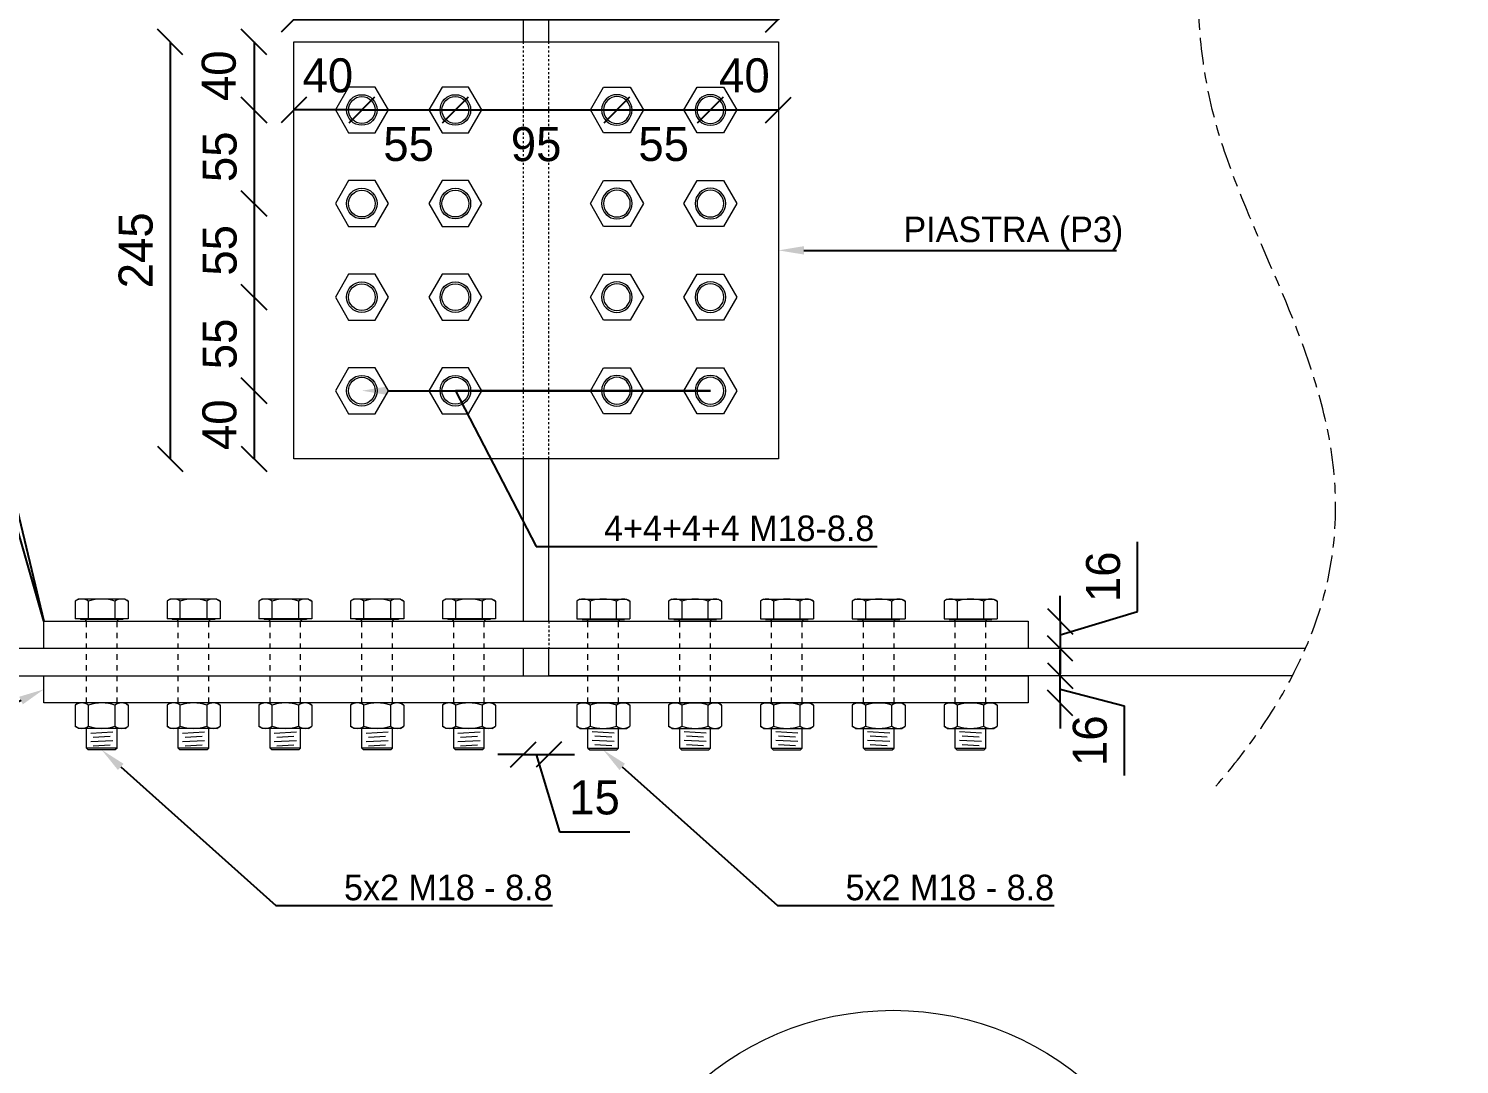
# Model space of a CAD drawing. Header units: millimetres. Extents: x -6949 to 549764, y -83146 to 127128.
# Drawn here: x 13007 to 13849, y -47563 to -46955 of the extents above; entities that cross this region are included whole.
import ezdxf
from ezdxf import colors
from ezdxf.entities.mleader import LeaderData, LeaderLine
from ezdxf.math import Vec2, Vec3

# ---------------------------------------------------------------- set-up
doc = ezdxf.new("R2010")
doc.units = ezdxf.units.MM
doc.linetypes.add('Centro', pattern=[31.75, 6.35, -4.7625, 15.875, -4.7625])
doc.linetypes.add('Tratto', pattern=[6.35, 3.175, -3.175])
for name, color, linetype, lineweight in [('bulloni', 5, 'Continuous', 9), ('LINEA DI SEZIONE', 1, 'Centro', 9), ('piastra', 6, 'Continuous', 18), ('S-BEAM', 5, 'Continuous', 18), ('tratteggio', 253, 'Tratto', 15)]:
    doc.layers.add(name, color=color, linetype=linetype, lineweight=lineweight)
doc.layers.add('quote', color=7, linetype='Continuous', lineweight=5, true_color=0x383838)
doc.styles.get("Standard").update_dxf_attribs({"font": ''})
doc.styles.get('Standard').set_extended_font_data('Bahnschrift Light')
doc.dimstyles.new('Q 1_15', dxfattribs={"dimtxt": 20, "dimasz": 15, "dimexe": 0.18, "dimexo": 0.0625, "dimgap": 10, "dimtad": 2, "dimdec": 0, "dimzin": 0, "dimdsep": 46, "dimtxsty": 'Standard', "dimblk": 'OBLIQUE', "dimcen": 0, "dimse1": 1, "dimse2": 1, "dimadec": 0, "dimazin": 0, "dimtfac": 1, "dimtdec": 0, "dimtofl": 0, "dimtmove": 1, "dimatfit": 3, "dimfxl": 1, "dimtolj": 1, "dimtzin": 0, "dimarcsym": 1})

# ---------------------------------------------------------------- blocks, each defined once
blk = doc.blocks.new('*U90')
at = {"layer": 'bulloni'}
blk.add_lwpolyline([(-15.59, 0), (-7.79, -13.5), (7.79, -13.5), (15.59, 0), (7.79, 13.5), (-7.79, 13.5)], close=True, dxfattribs=at)
for radius in [9, 7.88]:
    blk.add_circle((0, 0), radius, dxfattribs=at)
blk = doc.blocks.new('*U91')
at = {"color": 0, "linetype": 'ByBlock', "lineweight": -2, "transparency": 16777216}
for p in [(0, 0), (55, 0), (0, -55), (55, -55), (0, -110), (55, -110), (0, -165), (55, -165)]:
    blk.add_blockref('*U90', p, dxfattribs=at)
blk = doc.blocks.new('*U92')
at = {"layer": 'bulloni'}
blk.add_lwpolyline([(-15.59, 0), (-7.79, -13.5), (7.79, -13.5), (15.59, 0), (7.79, 13.5), (-7.79, 13.5)], close=True, dxfattribs=at)
for radius in [9, 7.88]:
    blk.add_circle((0, 0), radius, dxfattribs=at)
blk = doc.blocks.new('*U93')
at = {"color": 0, "linetype": 'ByBlock', "lineweight": -2, "transparency": 16777216}
for p in [(0, 0), (55, 0), (0, -55), (55, -55), (0, -110), (55, -110), (0, -165), (55, -165)]:
    blk.add_blockref('*U92', p, dxfattribs=at)
blk = doc.blocks.new('_Oblique')
at = {"color": 0, "linetype": 'ByBlock', "lineweight": -2}
blk.add_line((-0.5, -0.5), (0.5, 0.5), dxfattribs=at)
blk = doc.blocks.new('*D719')
at = {"layer": 'Defpoints', "color": 0, "transparency": 16777216}
for p in [(13163.27, -46962.37), (13090.54, -47207.37), (13163.27, -47207.37)]:
    blk.add_point(p, dxfattribs=at)
at = {"layer": 'quote', "color": 0, "lineweight": -2, "transparency": 16777216}
blk.add_line((13090.54, -46962.37), (13090.54, -47207.37), dxfattribs=at)
at = {"layer": 'quote', "color": 0, "lineweight": -2, "transparency": 16777216, "xscale": 15, "yscale": 15, "zscale": 15}
for p, rotation in [((13090.54, -46962.37), 90), ((13090.54, -47207.37), 270)]:
    blk.add_blockref('_Oblique', p, dxfattribs=dict(at, rotation=rotation))
at = {"layer": 'quote', "color": 0, "transparency": 16777216, "insert": (13070.33, -47084.87), "char_height": 20, "attachment_point": 5, "rotation": 90}
blk.add_mtext('\\A1;245', dxfattribs=at)
blk = doc.blocks.new('*D720')
at = {"layer": 'Defpoints', "color": 0, "transparency": 16777216}
for p in [(13448.28, -46949.18), (13163.27, -46962.37), (13448.28, -46962.37)]:
    blk.add_point(p, dxfattribs=at)
at = {"layer": 'quote', "color": 0, "lineweight": -2, "transparency": 16777216}
blk.add_line((13163.27, -46949.18), (13448.28, -46949.18), dxfattribs=at)
at = {"layer": 'quote', "color": 0, "lineweight": -2, "transparency": 16777216, "xscale": 15, "yscale": 15, "zscale": 15, "rotation": 180}
blk.add_blockref('_Oblique', (13163.27, -46949.18), dxfattribs=at)
at = {"layer": 'quote', "color": 0, "lineweight": -2, "transparency": 16777216, "xscale": 15, "yscale": 15, "zscale": 15}
blk.add_blockref('_Oblique', (13448.28, -46949.18), dxfattribs=at)
at = {"layer": 'quote', "color": 0, "transparency": 16777216, "insert": (13305.78, -46928.98), "char_height": 20, "attachment_point": 5}
blk.add_mtext('\\A1;285', dxfattribs=at)
blk = doc.blocks.new('*D721')
at = {"layer": 'Defpoints', "color": 0, "transparency": 16777216}
for p in [(13203.27, -47002.37), (13258.27, -47002.37), (13258.27, -47002.37)]:
    blk.add_point(p, dxfattribs=at)
at = {"layer": 'quote', "color": 0, "lineweight": -2, "transparency": 16777216}
blk.add_line((13203.27, -47002.37), (13258.27, -47002.37), dxfattribs=at)
at = {"layer": 'quote', "color": 0, "lineweight": -2, "transparency": 16777216, "xscale": 15, "yscale": 15, "zscale": 15, "rotation": 180}
blk.add_blockref('_Oblique', (13203.27, -47002.37), dxfattribs=at)
at = {"layer": 'quote', "color": 0, "lineweight": -2, "transparency": 16777216, "xscale": 15, "yscale": 15, "zscale": 15}
blk.add_blockref('_Oblique', (13258.27, -47002.37), dxfattribs=at)
at = {"layer": 'quote', "color": 0, "transparency": 16777216, "insert": (13230.77, -47022.47), "char_height": 20, "attachment_point": 5}
blk.add_mtext('\\A1;55', dxfattribs=at)
blk = doc.blocks.new('*D722')
at = {"layer": 'Defpoints', "color": 0, "transparency": 16777216}
for p in [(13258.27, -47002.37), (13353.28, -47002.37), (13353.28, -47002.37)]:
    blk.add_point(p, dxfattribs=at)
at = {"layer": 'quote', "color": 0, "lineweight": -2, "transparency": 16777216}
blk.add_line((13258.27, -47002.37), (13353.28, -47002.37), dxfattribs=at)
at = {"layer": 'quote', "color": 0, "lineweight": -2, "transparency": 16777216, "xscale": 15, "yscale": 15, "zscale": 15, "rotation": 180}
blk.add_blockref('_Oblique', (13258.27, -47002.37), dxfattribs=at)
at = {"layer": 'quote', "color": 0, "lineweight": -2, "transparency": 16777216, "xscale": 15, "yscale": 15, "zscale": 15}
blk.add_blockref('_Oblique', (13353.28, -47002.37), dxfattribs=at)
at = {"layer": 'quote', "color": 0, "transparency": 16777216, "insert": (13305.78, -47022.57), "char_height": 20, "attachment_point": 5}
blk.add_mtext('\\A1;95', dxfattribs=at)
blk = doc.blocks.new('*D723')
at = {"layer": 'Defpoints', "color": 0, "transparency": 16777216}
for p in [(13353.28, -47002.37), (13408.28, -47002.37), (13408.28, -47002.37)]:
    blk.add_point(p, dxfattribs=at)
at = {"layer": 'quote', "color": 0, "lineweight": -2, "transparency": 16777216}
blk.add_line((13353.28, -47002.37), (13408.28, -47002.37), dxfattribs=at)
at = {"layer": 'quote', "color": 0, "lineweight": -2, "transparency": 16777216, "xscale": 15, "yscale": 15, "zscale": 15, "rotation": 180}
blk.add_blockref('_Oblique', (13353.28, -47002.37), dxfattribs=at)
at = {"layer": 'quote', "color": 0, "lineweight": -2, "transparency": 16777216, "xscale": 15, "yscale": 15, "zscale": 15}
blk.add_blockref('_Oblique', (13408.28, -47002.37), dxfattribs=at)
at = {"layer": 'quote', "color": 0, "transparency": 16777216, "insert": (13380.78, -47022.47), "char_height": 20, "attachment_point": 5}
blk.add_mtext('\\A1;55', dxfattribs=at)
blk = doc.blocks.new('*D724')
at = {"layer": 'Defpoints', "color": 0, "transparency": 16777216}
for p in [(13408.28, -47002.37), (13448.28, -47002.37), (13448.28, -47002.37)]:
    blk.add_point(p, dxfattribs=at)
at = {"layer": 'quote', "color": 0, "lineweight": -2, "transparency": 16777216}
blk.add_line((13408.28, -47002.37), (13448.28, -47002.37), dxfattribs=at)
at = {"layer": 'quote', "color": 0, "lineweight": -2, "transparency": 16777216, "xscale": 15, "yscale": 15, "zscale": 15, "rotation": 180}
blk.add_blockref('_Oblique', (13408.28, -47002.37), dxfattribs=at)
at = {"layer": 'quote', "color": 0, "lineweight": -2, "transparency": 16777216, "xscale": 15, "yscale": 15, "zscale": 15}
blk.add_blockref('_Oblique', (13448.28, -47002.37), dxfattribs=at)
at = {"layer": 'quote', "color": 0, "transparency": 16777216, "insert": (13428.28, -46982.14), "char_height": 20, "attachment_point": 5}
blk.add_mtext('\\A1;40', dxfattribs=at)
blk = doc.blocks.new('*D725')
at = {"layer": 'Defpoints', "color": 0, "transparency": 16777216}
for p in [(13163.27, -47002.37), (13163.27, -47002.37), (13203.27, -47002.37)]:
    blk.add_point(p, dxfattribs=at)
at = {"layer": 'quote', "color": 0, "lineweight": -2, "transparency": 16777216}
blk.add_line((13203.27, -47002.37), (13163.27, -47002.37), dxfattribs=at)
at = {"layer": 'quote', "color": 0, "lineweight": -2, "transparency": 16777216, "xscale": 15, "yscale": 15, "zscale": 15, "rotation": 180}
blk.add_blockref('_Oblique', (13163.27, -47002.37), dxfattribs=at)
at = {"layer": 'quote', "color": 0, "lineweight": -2, "transparency": 16777216, "xscale": 15, "yscale": 15, "zscale": 15}
blk.add_blockref('_Oblique', (13203.27, -47002.37), dxfattribs=at)
at = {"layer": 'quote', "color": 0, "transparency": 16777216, "insert": (13183.27, -46982.14), "char_height": 20, "attachment_point": 5}
blk.add_mtext('\\A1;40', dxfattribs=at)
blk = doc.blocks.new('*D726')
at = {"layer": 'Defpoints', "color": 0, "transparency": 16777216}
for p in [(13203.27, -46962.37), (13139.85, -47002.37), (13203.27, -47002.37)]:
    blk.add_point(p, dxfattribs=at)
at = {"layer": 'quote', "color": 0, "lineweight": -2, "transparency": 16777216}
blk.add_line((13139.85, -46962.37), (13139.85, -47002.37), dxfattribs=at)
at = {"layer": 'quote', "color": 0, "lineweight": -2, "transparency": 16777216, "xscale": 15, "yscale": 15, "zscale": 15}
for p, rotation in [((13139.85, -46962.37), 90), ((13139.85, -47002.37), 270)]:
    blk.add_blockref('_Oblique', p, dxfattribs=dict(at, rotation=rotation))
at = {"layer": 'quote', "color": 0, "transparency": 16777216, "insert": (13119.24, -46982.25), "char_height": 20, "attachment_point": 5, "rotation": 90}
blk.add_mtext('\\A1;40', dxfattribs=at)
blk = doc.blocks.new('*D727')
at = {"layer": 'Defpoints', "color": 0, "transparency": 16777216}
for p in [(13203.27, -47002.37), (13139.85, -47057.37), (13203.27, -47057.37)]:
    blk.add_point(p, dxfattribs=at)
at = {"layer": 'quote', "color": 0, "lineweight": -2, "transparency": 16777216}
blk.add_line((13139.85, -47002.37), (13139.85, -47057.37), dxfattribs=at)
at = {"layer": 'quote', "color": 0, "lineweight": -2, "transparency": 16777216, "xscale": 15, "yscale": 15, "zscale": 15}
for p, rotation in [((13139.85, -47002.37), 90), ((13139.85, -47057.37), 270)]:
    blk.add_blockref('_Oblique', p, dxfattribs=dict(at, rotation=rotation))
at = {"layer": 'quote', "color": 0, "transparency": 16777216, "insert": (13119.74, -47029.87), "char_height": 20, "attachment_point": 5, "rotation": 90}
blk.add_mtext('\\A1;55', dxfattribs=at)
blk = doc.blocks.new('*D728')
at = {"layer": 'Defpoints', "color": 0, "transparency": 16777216}
for p in [(13203.27, -47057.37), (13139.85, -47112.37), (13203.27, -47112.37)]:
    blk.add_point(p, dxfattribs=at)
at = {"layer": 'quote', "color": 0, "lineweight": -2, "transparency": 16777216}
blk.add_line((13139.85, -47057.37), (13139.85, -47112.37), dxfattribs=at)
at = {"layer": 'quote', "color": 0, "lineweight": -2, "transparency": 16777216, "xscale": 15, "yscale": 15, "zscale": 15}
for p, rotation in [((13139.85, -47057.37), 90), ((13139.85, -47112.37), 270)]:
    blk.add_blockref('_Oblique', p, dxfattribs=dict(at, rotation=rotation))
at = {"layer": 'quote', "color": 0, "transparency": 16777216, "insert": (13119.74, -47084.87), "char_height": 20, "attachment_point": 5, "rotation": 90}
blk.add_mtext('\\A1;55', dxfattribs=at)
blk = doc.blocks.new('*D729')
at = {"layer": 'Defpoints', "color": 0, "transparency": 16777216}
for p in [(13203.27, -47112.37), (13139.85, -47167.37), (13203.27, -47167.37)]:
    blk.add_point(p, dxfattribs=at)
at = {"layer": 'quote', "color": 0, "lineweight": -2, "transparency": 16777216}
blk.add_line((13139.85, -47112.37), (13139.85, -47167.37), dxfattribs=at)
at = {"layer": 'quote', "color": 0, "lineweight": -2, "transparency": 16777216, "xscale": 15, "yscale": 15, "zscale": 15}
for p, rotation in [((13139.85, -47112.37), 90), ((13139.85, -47167.37), 270)]:
    blk.add_blockref('_Oblique', p, dxfattribs=dict(at, rotation=rotation))
at = {"layer": 'quote', "color": 0, "transparency": 16777216, "insert": (13119.74, -47139.87), "char_height": 20, "attachment_point": 5, "rotation": 90}
blk.add_mtext('\\A1;55', dxfattribs=at)
blk = doc.blocks.new('*D730')
at = {"layer": 'Defpoints', "color": 0, "transparency": 16777216}
for p in [(13203.27, -47167.37), (13139.85, -47207.37), (13163.27, -47207.37)]:
    blk.add_point(p, dxfattribs=at)
at = {"layer": 'quote', "color": 0, "lineweight": -2, "transparency": 16777216}
blk.add_line((13139.85, -47167.37), (13139.85, -47207.37), dxfattribs=at)
at = {"layer": 'quote', "color": 0, "lineweight": -2, "transparency": 16777216, "xscale": 15, "yscale": 15, "zscale": 15}
for p, rotation in [((13139.85, -47167.37), 90), ((13139.85, -47207.37), 270)]:
    blk.add_blockref('_Oblique', p, dxfattribs=dict(at, rotation=rotation))
at = {"layer": 'quote', "color": 0, "transparency": 16777216, "insert": (13119.62, -47187.37), "char_height": 20, "attachment_point": 5, "rotation": 90}
blk.add_mtext('\\A1;40', dxfattribs=at)
blk = doc.blocks.new('*D732')
at = {"layer": 'Defpoints', "color": 0, "transparency": 16777216}
for p in [(13595.27, -47302.87), (13595.27, -47318.87), (13613.98, -47318.87)]:
    blk.add_point(p, dxfattribs=at)
at = {"layer": 'quote', "color": 0, "lineweight": -2, "transparency": 16777216}
for p, q in [((13659.46, -47297.22), (13659.46, -47256.29)), ((13613.98, -47302.87), (13613.98, -47287.87)), ((13613.98, -47310.87), (13659.46, -47297.22)), ((13613.98, -47302.87), (13613.98, -47318.87)), ((13613.98, -47318.87), (13613.98, -47333.87))]:
    blk.add_line(p, q, dxfattribs=at)
at = {"layer": 'quote', "color": 0, "lineweight": -2, "transparency": 16777216, "xscale": 15, "yscale": 15, "zscale": 15}
for p, rotation in [((13613.98, -47302.87), 270), ((13613.98, -47318.87), 90)]:
    blk.add_blockref('_Oblique', p, dxfattribs=dict(at, rotation=rotation))
at = {"layer": 'quote', "color": 0, "transparency": 16777216, "insert": (13639.36, -47276.75), "char_height": 20, "attachment_point": 5, "rotation": 90}
blk.add_mtext('\\A1;16', dxfattribs=at)
blk = doc.blocks.new('*D731')
at = {"layer": 'Defpoints', "color": 0, "transparency": 16777216}
for p in [(13595.27, -47334.87), (13613.98, -47334.87), (13595.27, -47350.87)]:
    blk.add_point(p, dxfattribs=at)
at = {"layer": 'quote', "color": 0, "lineweight": -2, "transparency": 16777216}
for p, q in [((13613.98, -47334.87), (13613.98, -47319.87)), ((13613.98, -47350.87), (13613.98, -47334.87)), ((13613.98, -47342.87), (13651.66, -47352.61)), ((13613.98, -47350.87), (13613.98, -47365.87)), ((13651.66, -47352.61), (13651.66, -47393.54))]:
    blk.add_line(p, q, dxfattribs=at)
at = {"layer": 'quote', "color": 0, "lineweight": -2, "transparency": 16777216, "xscale": 15, "yscale": 15, "zscale": 15}
for p, rotation in [((13613.98, -47334.87), 270), ((13613.98, -47350.87), 90)]:
    blk.add_blockref('_Oblique', p, dxfattribs=dict(at, rotation=rotation))
at = {"layer": 'quote', "color": 0, "transparency": 16777216, "insert": (13631.55, -47373.08), "char_height": 20, "attachment_point": 5, "rotation": 90}
blk.add_mtext('\\A1;16', dxfattribs=at)
blk = doc.blocks.new('*D816')
at = {"layer": 'Defpoints', "color": 0, "transparency": 16777216}
for p in [(13298.28, -47084.87), (13313.28, -47084.87), (13313.28, -47381.17)]:
    blk.add_point(p, dxfattribs=at)
at = {"layer": 'quote', "color": 0, "lineweight": -2, "transparency": 16777216}
for p, q in [((13298.28, -47381.17), (13283.28, -47381.17)), ((13298.28, -47381.17), (13313.28, -47381.17)), ((13305.78, -47381.17), (13319.43, -47426.66)), ((13313.28, -47381.17), (13328.28, -47381.17)), ((13319.43, -47426.66), (13360.83, -47426.66))]:
    blk.add_line(p, q, dxfattribs=at)
at = {"layer": 'quote', "color": 0, "lineweight": -2, "transparency": 16777216, "xscale": 15, "yscale": 15, "zscale": 15}
blk.add_blockref('_Oblique', (13298.28, -47381.17), dxfattribs=at)
at = {"layer": 'quote', "color": 0, "lineweight": -2, "transparency": 16777216, "xscale": 15, "yscale": 15, "zscale": 15, "rotation": 180}
blk.add_blockref('_Oblique', (13313.28, -47381.17), dxfattribs=at)
at = {"layer": 'quote', "color": 0, "transparency": 16777216, "insert": (13340.13, -47406.56), "char_height": 20, "attachment_point": 5}
blk.add_mtext('\\A1;15', dxfattribs=at)

msp = doc.modelspace()

# ---------------------------------------------------------------- linework, layer by layer
at = {"layer": 'bulloni'}
for p, q in [((13036.58, -47289.87), (13034.69, -47291.12)), ((13034.69, -47291.12), (13034.69, -47301.37)), ((13063.98, -47289.87), (13036.58, -47289.87)), ((13042.49, -47301.37), (13042.49, -47291.12)), ((13058.08, -47291.12), (13058.08, -47301.37)), ((13063.98, -47289.87), (13065.87, -47291.12)), ((13065.87, -47291.12), (13065.87, -47301.37)), ((13090.58, -47289.87), (13088.69, -47291.12)), ((13088.69, -47291.12), (13088.69, -47301.37)), ((13117.98, -47289.87), (13090.58, -47289.87)), ((13096.49, -47301.37), (13096.49, -47291.12)), ((13112.08, -47291.12), (13112.08, -47301.37)), ((13117.98, -47289.87), (13119.87, -47291.12)), ((13119.87, -47291.12), (13119.87, -47301.37)), ((13144.58, -47289.87), (13142.69, -47291.12)), ((13142.69, -47291.12), (13142.69, -47301.37)), ((13171.98, -47289.87), (13144.58, -47289.87)), ((13150.49, -47301.37), (13150.49, -47291.12)), ((13166.08, -47291.12), (13166.08, -47301.37)), ((13171.98, -47289.87), (13173.87, -47291.12)), ((13173.87, -47291.12), (13173.87, -47301.37)), ((13198.58, -47289.87), (13196.69, -47291.12)), ((13196.69, -47291.12), (13196.69, -47301.37)), ((13225.98, -47289.87), (13198.58, -47289.87)), ((13204.49, -47301.37), (13204.49, -47291.12)), ((13220.08, -47291.12), (13220.08, -47301.37)), ((13225.98, -47289.87), (13227.87, -47291.12)), ((13227.87, -47291.12), (13227.87, -47301.37)), ((13252.58, -47289.87), (13250.69, -47291.12)), ((13250.69, -47291.12), (13250.69, -47301.37)), ((13279.98, -47289.87), (13252.58, -47289.87)), ((13258.49, -47301.37), (13258.49, -47291.12)), ((13274.08, -47291.12), (13274.08, -47301.37)), ((13279.98, -47289.87), (13281.87, -47291.12)), ((13281.87, -47291.12), (13281.87, -47301.37)), ((13331.57, -47289.87), (13329.68, -47291.12)), ((13329.68, -47291.12), (13329.68, -47301.37)), ((13331.57, -47289.87), (13358.97, -47289.87)), ((13337.47, -47291.12), (13337.47, -47301.37)), ((13353.06, -47301.37), (13353.06, -47291.12)), ((13358.97, -47289.87), (13360.86, -47291.12)), ((13360.86, -47291.12), (13360.86, -47301.37)), ((13385.57, -47289.87), (13383.68, -47291.12)), ((13383.68, -47291.12), (13383.68, -47301.37)), ((13385.57, -47289.87), (13412.97, -47289.87)), ((13391.47, -47291.12), (13391.47, -47301.37)), ((13407.06, -47301.37), (13407.06, -47291.12)), ((13412.97, -47289.87), (13414.86, -47291.12)), ((13414.86, -47291.12), (13414.86, -47301.37)), ((13439.57, -47289.87), (13437.68, -47291.12)), ((13437.68, -47291.12), (13437.68, -47301.37)), ((13439.57, -47289.87), (13466.97, -47289.87)), ((13445.47, -47291.12), (13445.47, -47301.37)), ((13461.06, -47301.37), (13461.06, -47291.12)), ((13466.97, -47289.87), (13468.86, -47291.12)), ((13468.86, -47291.12), (13468.86, -47301.37)), ((13493.57, -47289.87), (13491.68, -47291.12)), ((13491.68, -47291.12), (13491.68, -47301.37)), ((13493.57, -47289.87), (13520.97, -47289.87)), ((13499.47, -47291.12), (13499.47, -47301.37)), ((13515.06, -47301.37), (13515.06, -47291.12)), ((13520.97, -47289.87), (13522.86, -47291.12)), ((13522.86, -47291.12), (13522.86, -47301.37)), ((13547.57, -47289.87), (13545.68, -47291.12)), ((13545.68, -47291.12), (13545.68, -47301.37)), ((13547.57, -47289.87), (13574.97, -47289.87)), ((13553.47, -47291.12), (13553.47, -47301.37)), ((13569.06, -47301.37), (13569.06, -47291.12)), ((13574.97, -47289.87), (13576.86, -47291.12)), ((13576.86, -47291.12), (13576.86, -47301.37)), ((13065.87, -47301.37), (13034.69, -47301.37)), ((13037.78, -47301.37), (13037.78, -47301.87)), ((13062.78, -47301.87), (13037.78, -47301.87)), ((13062.78, -47301.37), (13062.78, -47301.87)), ((13119.87, -47301.37), (13088.69, -47301.37)), ((13091.78, -47301.37), (13091.78, -47301.87)), ((13116.78, -47301.87), (13091.78, -47301.87)), ((13116.78, -47301.37), (13116.78, -47301.87)), ((13173.87, -47301.37), (13142.69, -47301.37)), ((13145.78, -47301.37), (13145.78, -47301.87)), ((13170.78, -47301.87), (13145.78, -47301.87)), ((13170.78, -47301.37), (13170.78, -47301.87)), ((13227.87, -47301.37), (13196.69, -47301.37)), ((13199.78, -47301.37), (13199.78, -47301.87)), ((13224.78, -47301.87), (13199.78, -47301.87)), ((13224.78, -47301.37), (13224.78, -47301.87)), ((13281.87, -47301.37), (13250.69, -47301.37)), ((13253.78, -47301.37), (13253.78, -47301.87)), ((13278.78, -47301.87), (13253.78, -47301.87)), ((13278.78, -47301.37), (13278.78, -47301.87)), ((13329.68, -47301.37), (13360.86, -47301.37)), ((13332.77, -47301.37), (13332.77, -47301.87)), ((13332.77, -47301.87), (13357.77, -47301.87)), ((13357.77, -47301.37), (13357.77, -47301.87)), ((13383.68, -47301.37), (13414.86, -47301.37)), ((13386.77, -47301.37), (13386.77, -47301.87)), ((13386.77, -47301.87), (13411.77, -47301.87)), ((13411.77, -47301.37), (13411.77, -47301.87)), ((13437.68, -47301.37), (13468.86, -47301.37)), ((13440.77, -47301.37), (13440.77, -47301.87)), ((13440.77, -47301.87), (13465.77, -47301.87)), ((13465.77, -47301.37), (13465.77, -47301.87)), ((13491.68, -47301.37), (13522.86, -47301.37)), ((13494.77, -47301.37), (13494.77, -47301.87)), ((13494.77, -47301.87), (13519.77, -47301.87)), ((13519.77, -47301.37), (13519.77, -47301.87)), ((13545.68, -47301.37), (13576.86, -47301.37)), ((13548.77, -47301.37), (13548.77, -47301.87)), ((13548.77, -47301.87), (13573.77, -47301.87)), ((13573.77, -47301.37), (13573.77, -47301.87)), ((13036.58, -47350.87), (13034.69, -47352.12)), ((13034.69, -47352.12), (13034.69, -47364.61)), ((13063.98, -47350.87), (13036.58, -47350.87)), ((13042.49, -47364.61), (13042.49, -47352.12)), ((13058.08, -47352.12), (13058.08, -47364.61)), ((13063.98, -47350.87), (13065.87, -47352.12)), ((13065.87, -47352.12), (13065.87, -47364.61)), ((13090.58, -47350.87), (13088.69, -47352.12)), ((13088.69, -47352.12), (13088.69, -47364.61)), ((13117.98, -47350.87), (13090.58, -47350.87)), ((13096.49, -47364.61), (13096.49, -47352.12)), ((13112.08, -47352.12), (13112.08, -47364.61)), ((13117.98, -47350.87), (13119.87, -47352.12)), ((13119.87, -47352.12), (13119.87, -47364.61)), ((13144.58, -47350.87), (13142.69, -47352.12)), ((13142.69, -47352.12), (13142.69, -47364.61)), ((13171.98, -47350.87), (13144.58, -47350.87)), ((13150.49, -47364.61), (13150.49, -47352.12)), ((13166.08, -47352.12), (13166.08, -47364.61)), ((13171.98, -47350.87), (13173.87, -47352.12)), ((13173.87, -47352.12), (13173.87, -47364.61)), ((13198.58, -47350.87), (13196.69, -47352.12)), ((13196.69, -47352.12), (13196.69, -47364.61)), ((13225.98, -47350.87), (13198.58, -47350.87)), ((13204.49, -47364.61), (13204.49, -47352.12)), ((13220.08, -47352.12), (13220.08, -47364.61)), ((13225.98, -47350.87), (13227.87, -47352.12)), ((13227.87, -47352.12), (13227.87, -47364.61)), ((13252.58, -47350.87), (13250.69, -47352.12)), ((13250.69, -47352.12), (13250.69, -47364.61)), ((13279.98, -47350.87), (13252.58, -47350.87)), ((13258.49, -47364.61), (13258.49, -47352.12)), ((13274.08, -47352.12), (13274.08, -47364.61)), ((13279.98, -47350.87), (13281.87, -47352.12)), ((13281.87, -47352.12), (13281.87, -47364.61)), ((13331.57, -47350.87), (13329.68, -47352.12)), ((13329.68, -47352.12), (13329.68, -47364.61)), ((13331.57, -47350.87), (13358.97, -47350.87)), ((13337.47, -47352.12), (13337.47, -47364.61)), ((13353.06, -47364.61), (13353.06, -47352.12)), ((13358.97, -47350.87), (13360.86, -47352.12)), ((13360.86, -47352.12), (13360.86, -47364.61)), ((13385.57, -47350.87), (13383.68, -47352.12)), ((13383.68, -47352.12), (13383.68, -47364.61)), ((13385.57, -47350.87), (13412.97, -47350.87)), ((13391.47, -47352.12), (13391.47, -47364.61)), ((13407.06, -47364.61), (13407.06, -47352.12)), ((13412.97, -47350.87), (13414.86, -47352.12)), ((13414.86, -47352.12), (13414.86, -47364.61)), ((13439.57, -47350.87), (13437.68, -47352.12)), ((13437.68, -47352.12), (13437.68, -47364.61)), ((13439.57, -47350.87), (13466.97, -47350.87)), ((13445.47, -47352.12), (13445.47, -47364.61)), ((13461.06, -47364.61), (13461.06, -47352.12)), ((13466.97, -47350.87), (13468.86, -47352.12)), ((13468.86, -47352.12), (13468.86, -47364.61)), ((13493.57, -47350.87), (13491.68, -47352.12)), ((13491.68, -47352.12), (13491.68, -47364.61)), ((13493.57, -47350.87), (13520.97, -47350.87)), ((13499.47, -47352.12), (13499.47, -47364.61)), ((13515.06, -47364.61), (13515.06, -47352.12)), ((13520.97, -47350.87), (13522.86, -47352.12)), ((13522.86, -47352.12), (13522.86, -47364.61)), ((13547.57, -47350.87), (13545.68, -47352.12)), ((13545.68, -47352.12), (13545.68, -47364.61)), ((13547.57, -47350.87), (13574.97, -47350.87)), ((13553.47, -47352.12), (13553.47, -47364.61)), ((13569.06, -47364.61), (13569.06, -47352.12)), ((13574.97, -47350.87), (13576.86, -47352.12)), ((13576.86, -47352.12), (13576.86, -47364.61)), ((13036.58, -47365.87), (13034.69, -47364.61)), ((13063.98, -47365.87), (13036.58, -47365.87)), ((13041.28, -47377.5), (13041.28, -47365.87)), ((13043.78, -47368.6), (13056.78, -47367.88)), ((13059.28, -47377.5), (13059.28, -47365.87)), ((13063.98, -47365.87), (13065.87, -47364.61)), ((13090.58, -47365.87), (13088.69, -47364.61)), ((13117.98, -47365.87), (13090.58, -47365.87)), ((13095.28, -47377.5), (13095.28, -47365.87)), ((13097.78, -47368.6), (13110.78, -47367.88)), ((13113.28, -47377.5), (13113.28, -47365.87)), ((13117.98, -47365.87), (13119.87, -47364.61)), ((13144.58, -47365.87), (13142.69, -47364.61)), ((13171.98, -47365.87), (13144.58, -47365.87)), ((13149.28, -47377.5), (13149.28, -47365.87)), ((13151.78, -47368.6), (13164.78, -47367.88)), ((13167.28, -47377.5), (13167.28, -47365.87)), ((13171.98, -47365.87), (13173.87, -47364.61)), ((13198.58, -47365.87), (13196.69, -47364.61)), ((13225.98, -47365.87), (13198.58, -47365.87)), ((13203.28, -47377.5), (13203.28, -47365.87)), ((13205.78, -47368.6), (13218.78, -47367.88)), ((13221.28, -47377.5), (13221.28, -47365.87)), ((13225.98, -47365.87), (13227.87, -47364.61)), ((13252.58, -47365.87), (13250.69, -47364.61)), ((13279.98, -47365.87), (13252.58, -47365.87)), ((13257.28, -47377.5), (13257.28, -47365.87)), ((13259.78, -47368.6), (13272.78, -47367.88)), ((13275.28, -47377.5), (13275.28, -47365.87)), ((13279.98, -47365.87), (13281.87, -47364.61)), ((13331.57, -47365.87), (13329.68, -47364.61)), ((13331.57, -47365.87), (13358.97, -47365.87)), ((13336.27, -47377.5), (13336.27, -47365.87)), ((13351.77, -47368.6), (13338.77, -47367.88)), ((13354.27, -47377.5), (13354.27, -47365.87)), ((13358.97, -47365.87), (13360.86, -47364.61)), ((13385.57, -47365.87), (13383.68, -47364.61)), ((13385.57, -47365.87), (13412.97, -47365.87)), ((13390.27, -47377.5), (13390.27, -47365.87)), ((13405.77, -47368.6), (13392.77, -47367.88)), ((13408.27, -47377.5), (13408.27, -47365.87)), ((13412.97, -47365.87), (13414.86, -47364.61)), ((13439.57, -47365.87), (13437.68, -47364.61)), ((13439.57, -47365.87), (13466.97, -47365.87)), ((13444.27, -47377.5), (13444.27, -47365.87)), ((13459.77, -47368.6), (13446.77, -47367.88)), ((13462.27, -47377.5), (13462.27, -47365.87)), ((13466.97, -47365.87), (13468.86, -47364.61)), ((13493.57, -47365.87), (13491.68, -47364.61)), ((13493.57, -47365.87), (13520.97, -47365.87)), ((13498.27, -47377.5), (13498.27, -47365.87)), ((13513.77, -47368.6), (13500.77, -47367.88)), ((13516.27, -47377.5), (13516.27, -47365.87)), ((13520.97, -47365.87), (13522.86, -47364.61)), ((13547.57, -47365.87), (13545.68, -47364.61)), ((13547.57, -47365.87), (13574.97, -47365.87)), ((13552.27, -47377.5), (13552.27, -47365.87)), ((13567.77, -47368.6), (13554.77, -47367.88)), ((13570.27, -47377.5), (13570.27, -47365.87)), ((13574.97, -47365.87), (13576.86, -47364.61)), ((13042.28, -47378.5), (13041.28, -47377.5)), ((13059.28, -47377.5), (13041.28, -47377.5)), ((13043.78, -47373.6), (13056.78, -47372.88)), ((13045.28, -47371.02), (13055.28, -47370.46)), ((13045.28, -47376.02), (13055.28, -47375.46)), ((13059.28, -47377.5), (13058.28, -47378.5)), ((13096.28, -47378.5), (13095.28, -47377.5)), ((13113.28, -47377.5), (13095.28, -47377.5)), ((13097.78, -47373.6), (13110.78, -47372.88)), ((13099.28, -47371.02), (13109.28, -47370.46)), ((13099.28, -47376.02), (13109.28, -47375.46)), ((13113.28, -47377.5), (13112.28, -47378.5)), ((13150.28, -47378.5), (13149.28, -47377.5)), ((13167.28, -47377.5), (13149.28, -47377.5)), ((13151.78, -47373.6), (13164.78, -47372.88)), ((13153.28, -47371.02), (13163.28, -47370.46)), ((13153.28, -47376.02), (13163.28, -47375.46)), ((13167.28, -47377.5), (13166.28, -47378.5)), ((13204.28, -47378.5), (13203.28, -47377.5)), ((13221.28, -47377.5), (13203.28, -47377.5)), ((13205.78, -47373.6), (13218.78, -47372.88)), ((13207.28, -47371.02), (13217.28, -47370.46)), ((13207.28, -47376.02), (13217.28, -47375.46)), ((13221.28, -47377.5), (13220.28, -47378.5)), ((13258.28, -47378.5), (13257.28, -47377.5)), ((13275.28, -47377.5), (13257.28, -47377.5)), ((13259.78, -47373.6), (13272.78, -47372.88)), ((13261.28, -47371.02), (13271.28, -47370.46)), ((13261.28, -47376.02), (13271.28, -47375.46)), ((13275.28, -47377.5), (13274.28, -47378.5)), ((13336.27, -47377.5), (13337.27, -47378.5)), ((13336.27, -47377.5), (13354.27, -47377.5)), ((13351.77, -47373.6), (13338.77, -47372.88)), ((13350.27, -47371.02), (13340.27, -47370.46)), ((13350.27, -47376.02), (13340.27, -47375.46)), ((13353.27, -47378.5), (13354.27, -47377.5)), ((13390.27, -47377.5), (13391.27, -47378.5)), ((13390.27, -47377.5), (13408.27, -47377.5)), ((13405.77, -47373.6), (13392.77, -47372.88)), ((13404.27, -47371.02), (13394.27, -47370.46)), ((13404.27, -47376.02), (13394.27, -47375.46)), ((13407.27, -47378.5), (13408.27, -47377.5)), ((13444.27, -47377.5), (13445.27, -47378.5)), ((13444.27, -47377.5), (13462.27, -47377.5)), ((13459.77, -47373.6), (13446.77, -47372.88)), ((13458.27, -47371.02), (13448.27, -47370.46)), ((13458.27, -47376.02), (13448.27, -47375.46)), ((13461.27, -47378.5), (13462.27, -47377.5)), ((13498.27, -47377.5), (13499.27, -47378.5)), ((13498.27, -47377.5), (13516.27, -47377.5)), ((13513.77, -47373.6), (13500.77, -47372.88)), ((13512.27, -47371.02), (13502.27, -47370.46)), ((13512.27, -47376.02), (13502.27, -47375.46)), ((13515.27, -47378.5), (13516.27, -47377.5)), ((13552.27, -47377.5), (13553.27, -47378.5)), ((13552.27, -47377.5), (13570.27, -47377.5)), ((13567.77, -47373.6), (13554.77, -47372.88)), ((13566.27, -47371.02), (13556.27, -47370.46)), ((13566.27, -47376.02), (13556.27, -47375.46)), ((13569.27, -47378.5), (13570.27, -47377.5)), ((13058.28, -47378.5), (13042.28, -47378.5)), ((13112.28, -47378.5), (13096.28, -47378.5)), ((13166.28, -47378.5), (13150.28, -47378.5)), ((13220.28, -47378.5), (13204.28, -47378.5)), ((13274.28, -47378.5), (13258.28, -47378.5)), ((13337.27, -47378.5), (13353.27, -47378.5)), ((13391.27, -47378.5), (13407.27, -47378.5)), ((13445.27, -47378.5), (13461.27, -47378.5)), ((13499.27, -47378.5), (13515.27, -47378.5)), ((13553.27, -47378.5), (13569.27, -47378.5))]:
    msp.add_line(p, q, dxfattribs=at)
for centre, radius, start, end in [((13038.59, -47296.54), 6.67, 54.26215, 125.73785), ((13050.28, -47314.67), 24.8, 71.68582, 108.31418), ((13061.97, -47296.54), 6.67, 54.26215, 125.73785), ((13092.59, -47296.54), 6.67, 54.26215, 125.73785), ((13104.28, -47314.67), 24.8, 71.68582, 108.31418), ((13115.97, -47296.54), 6.67, 54.26215, 125.73785), ((13146.59, -47296.54), 6.67, 54.26215, 125.73785), ((13158.28, -47314.67), 24.8, 71.68582, 108.31418), ((13169.97, -47296.54), 6.67, 54.26215, 125.73785), ((13200.59, -47296.54), 6.67, 54.26215, 125.73785), ((13212.28, -47314.67), 24.8, 71.68582, 108.31418), ((13223.97, -47296.54), 6.67, 54.26215, 125.73785), ((13254.59, -47296.54), 6.67, 54.26215, 125.73785), ((13266.28, -47314.67), 24.8, 71.68582, 108.31418), ((13277.97, -47296.54), 6.67, 54.26215, 125.73785), ((13333.58, -47296.54), 6.67, 54.26215, 125.73785), ((13345.27, -47314.67), 24.8, 71.68582, 108.31418), ((13356.96, -47296.54), 6.67, 54.26215, 125.73785), ((13387.58, -47296.54), 6.67, 54.26215, 125.73785), ((13399.27, -47314.67), 24.8, 71.68582, 108.31418), ((13410.96, -47296.54), 6.67, 54.26215, 125.73785), ((13441.58, -47296.54), 6.67, 54.26215, 125.73785), ((13453.27, -47314.67), 24.8, 71.68582, 108.31418), ((13464.96, -47296.54), 6.67, 54.26215, 125.73785), ((13495.58, -47296.54), 6.67, 54.26215, 125.73785), ((13507.27, -47314.67), 24.8, 71.68582, 108.31418), ((13518.96, -47296.54), 6.67, 54.26215, 125.73785), ((13549.58, -47296.54), 6.67, 54.26215, 125.73785), ((13561.27, -47314.67), 24.8, 71.68582, 108.31418), ((13572.96, -47296.54), 6.67, 54.26215, 125.73785), ((13040.28, -47302.87), 1, 0, 90), ((13060.28, -47302.87), 1, 90, 180), ((13094.28, -47302.87), 1, 0, 90), ((13114.28, -47302.87), 1, 90, 180), ((13148.28, -47302.87), 1, 0, 90), ((13168.28, -47302.87), 1, 90, 180), ((13202.28, -47302.87), 1, 0, 90), ((13222.28, -47302.87), 1, 90, 180), ((13256.28, -47302.87), 1, 0, 90), ((13276.28, -47302.87), 1, 90, 180), ((13335.27, -47302.87), 1, 0, 90), ((13355.27, -47302.87), 1, 90, 180), ((13389.27, -47302.87), 1, 0, 90), ((13409.27, -47302.87), 1, 90, 180), ((13443.27, -47302.87), 1, 0, 90), ((13463.27, -47302.87), 1, 90, 180), ((13497.27, -47302.87), 1, 0, 90), ((13517.27, -47302.87), 1, 90, 180), ((13551.27, -47302.87), 1, 0, 90), ((13571.27, -47302.87), 1, 90, 180), ((13038.59, -47357.54), 6.67, 54.26215, 125.73785), ((13050.28, -47375.67), 24.8, 71.68582, 108.31418), ((13061.97, -47357.54), 6.67, 54.26215, 125.73785), ((13092.59, -47357.54), 6.67, 54.26215, 125.73785), ((13104.28, -47375.67), 24.8, 71.68582, 108.31418), ((13115.97, -47357.54), 6.67, 54.26215, 125.73785), ((13146.59, -47357.54), 6.67, 54.26215, 125.73785), ((13158.28, -47375.67), 24.8, 71.68582, 108.31418), ((13169.97, -47357.54), 6.67, 54.26215, 125.73785), ((13200.59, -47357.54), 6.67, 54.26215, 125.73785), ((13212.28, -47375.67), 24.8, 71.68582, 108.31418), ((13223.97, -47357.54), 6.67, 54.26215, 125.73785), ((13254.59, -47357.54), 6.67, 54.26215, 125.73785), ((13266.28, -47375.67), 24.8, 71.68582, 108.31418), ((13277.97, -47357.54), 6.67, 54.26215, 125.73785), ((13333.58, -47357.54), 6.67, 54.26215, 125.73785), ((13345.27, -47375.67), 24.8, 71.68582, 108.31418), ((13356.96, -47357.54), 6.67, 54.26215, 125.73785), ((13387.58, -47357.54), 6.67, 54.26215, 125.73785), ((13399.27, -47375.67), 24.8, 71.68582, 108.31418), ((13410.96, -47357.54), 6.67, 54.26215, 125.73785), ((13441.58, -47357.54), 6.67, 54.26215, 125.73785), ((13453.27, -47375.67), 24.8, 71.68582, 108.31418), ((13464.96, -47357.54), 6.67, 54.26215, 125.73785), ((13495.58, -47357.54), 6.67, 54.26215, 125.73785), ((13507.27, -47375.67), 24.8, 71.68582, 108.31418), ((13518.96, -47357.54), 6.67, 54.26215, 125.73785), ((13549.58, -47357.54), 6.67, 54.26215, 125.73785), ((13561.27, -47375.67), 24.8, 71.68582, 108.31418), ((13572.96, -47357.54), 6.67, 54.26215, 125.73785), ((13038.59, -47359.2), 6.67, 234.26215, 305.73785), ((13050.28, -47341.06), 24.8, 251.68582, 288.31418), ((13061.97, -47359.2), 6.67, 234.26215, 305.73785), ((13092.59, -47359.2), 6.67, 234.26215, 305.73785), ((13104.28, -47341.06), 24.8, 251.68582, 288.31418), ((13115.97, -47359.2), 6.67, 234.26215, 305.73785), ((13146.59, -47359.2), 6.67, 234.26215, 305.73785), ((13158.28, -47341.06), 24.8, 251.68582, 288.31418), ((13169.97, -47359.2), 6.67, 234.26215, 305.73785), ((13200.59, -47359.2), 6.67, 234.26215, 305.73785), ((13212.28, -47341.06), 24.8, 251.68582, 288.31418), ((13223.97, -47359.2), 6.67, 234.26215, 305.73785), ((13254.59, -47359.2), 6.67, 234.26215, 305.73785), ((13266.28, -47341.06), 24.8, 251.68582, 288.31418), ((13277.97, -47359.2), 6.67, 234.26215, 305.73785), ((13333.58, -47359.2), 6.67, 234.26215, 305.73785), ((13345.27, -47341.06), 24.8, 251.68582, 288.31418), ((13356.96, -47359.2), 6.67, 234.26215, 305.73785), ((13387.58, -47359.2), 6.67, 234.26215, 305.73785), ((13399.27, -47341.06), 24.8, 251.68582, 288.31418), ((13410.96, -47359.2), 6.67, 234.26215, 305.73785), ((13441.58, -47359.2), 6.67, 234.26215, 305.73785), ((13453.27, -47341.06), 24.8, 251.68582, 288.31418), ((13464.96, -47359.2), 6.67, 234.26215, 305.73785), ((13495.58, -47359.2), 6.67, 234.26215, 305.73785), ((13507.27, -47341.06), 24.8, 251.68582, 288.31418), ((13518.96, -47359.2), 6.67, 234.26215, 305.73785), ((13549.58, -47359.2), 6.67, 234.26215, 305.73785), ((13561.27, -47341.06), 24.8, 251.68582, 288.31418), ((13572.96, -47359.2), 6.67, 234.26215, 305.73785)]:
    msp.add_arc(centre, radius, start, end, dxfattribs=at)
at = {"layer": 'LINEA DI SEZIONE'}
msp.add_open_spline([(13705.64, -47399.86), (13848.8, -47233.91), (13619.63, -47009.57), (13728.61, -46766.08), (13728.61, -46766.08)], degree=3, dxfattribs=at)
at = {"layer": 'piastra'}
for points in [[(13298.28, -46962.37), (13298.28, -46866.87)], [(13298.28, -47302.87), (13298.28, -47207.37)], [(12731.17, -47318.87), (12317.89, -47318.87), (12317.89, -47334.87), (13298.28, -47334.87), (13298.28, -47318.87), (12731.17, -47318.87)], [(13298.28, -47334.87), (13298.28, -47318.87)]]:
    msp.add_lwpolyline(points, dxfattribs=at)
for points in [[(13163.27, -46962.37), (13448.28, -46962.37), (13448.28, -47207.37), (13163.27, -47207.37)], [(13016.28, -47302.87), (13595.27, -47302.87), (13595.27, -47318.87), (13016.28, -47318.87)], [(13016.28, -47334.87), (13595.27, -47334.87), (13595.27, -47350.87), (13016.28, -47350.87)]]:
    msp.add_lwpolyline(points, close=True, dxfattribs=at)
at = {"layer": 'quote'}
msp.add_circle((13515.79, -47705.87), 174.32, dxfattribs=at)
at = {"layer": 'S-BEAM'}
for points in [[(13313.28, -46962.37), (13313.28, -46866.87)], [(13313.28, -47302.87), (13313.28, -47207.37)], [(13758.31, -47318.87), (13313.28, -47318.87)], [(13750.67, -47334.87), (13313.28, -47334.87)]]:
    msp.add_lwpolyline(points, dxfattribs=at)
at = {"layer": 'S-BEAM', "color": 5, "ltscale": 0.4}
msp.add_lwpolyline([(13313.28, -47334.87), (13313.28, -47318.87)], dxfattribs=at)
at = {"layer": 'tratteggio', "color": 30, "ltscale": 0.4}
msp.add_lwpolyline([(13298.28, -47207.37), (13298.28, -46962.37)], dxfattribs=at)
at = {"layer": 'tratteggio', "color": 5, "ltscale": 0.4}
for points in [[(13313.28, -47207.37), (13313.28, -46962.37)], [(13313.28, -47302.87), (13313.28, -47318.87)]]:
    msp.add_lwpolyline(points, dxfattribs=at)
at = {"layer": 'tratteggio'}
for points in [[(13041.28, -47350.87), (13041.28, -47302.87)], [(13059.28, -47350.87), (13059.28, -47302.87)], [(13095.28, -47350.87), (13095.28, -47302.87)], [(13113.28, -47350.87), (13113.28, -47302.87)], [(13149.28, -47350.87), (13149.28, -47302.87)], [(13167.28, -47350.87), (13167.28, -47302.87)], [(13203.28, -47350.87), (13203.28, -47302.87)], [(13221.28, -47350.87), (13221.28, -47302.87)], [(13257.28, -47350.87), (13257.28, -47302.87)], [(13275.28, -47350.87), (13275.28, -47302.87)], [(13336.27, -47350.87), (13336.27, -47302.87)], [(13354.27, -47350.87), (13354.27, -47302.87)], [(13390.27, -47350.87), (13390.27, -47302.87)], [(13408.27, -47350.87), (13408.27, -47302.87)], [(13444.27, -47350.87), (13444.27, -47302.87)], [(13462.27, -47350.87), (13462.27, -47302.87)], [(13498.27, -47350.87), (13498.27, -47302.87)], [(13516.27, -47350.87), (13516.27, -47302.87)], [(13552.27, -47350.87), (13552.27, -47302.87)], [(13570.27, -47350.87), (13570.27, -47302.87)]]:
    msp.add_lwpolyline(points, dxfattribs=at)

# ---------------------------------------------------------------- block references
msp.add_blockref('*U91', (13203.27, -47002.37))
at = {"xscale": -1}
msp.add_blockref('*U93', (13408.28, -47002.37), dxfattribs=at)

# ---------------------------------------------------------------- dimensions: what is measured, and where the dimension line sits
at = {"layer": 'quote'}
for base, p1, p2, picture, middle in [((13448.28, -46949.18), (13163.27, -46962.37), (13448.28, -46962.37), '*D720', (13305.78, -46928.98)), ((13258.27, -47002.37), (13203.27, -47002.37), (13258.27, -47002.37), '*D721', (13230.77, -47022.47)), ((13353.28, -47002.37), (13258.27, -47002.37), (13353.28, -47002.37), '*D722', (13305.78, -47022.57)), ((13408.28, -47002.37), (13353.28, -47002.37), (13408.28, -47002.37), '*D723', (13380.78, -47022.47))]:
    dim = msp.add_linear_dim(base=base, p1=p1, p2=p2, dimstyle='Q 1_15', dxfattribs=at)
    dim.commit()
    dim.dimension.update_dxf_attribs({"geometry": picture, "text_midpoint": middle})
for base, p1, p2, picture, middle in [((13090.54, -47207.37), (13163.27, -46962.37), (13163.27, -47207.37), '*D719', (13070.33, -47084.87)), ((13139.85, -47057.37), (13203.27, -47002.37), (13203.27, -47057.37), '*D727', (13119.74, -47029.87)), ((13139.85, -47112.37), (13203.27, -47057.37), (13203.27, -47112.37), '*D728', (13119.74, -47084.87)), ((13139.85, -47167.37), (13203.27, -47112.37), (13203.27, -47167.37), '*D729', (13119.74, -47139.87)), ((13613.98, -47318.87), (13595.27, -47302.87), (13595.27, -47318.87), '*D732', (13639.36, -47287.22))]:
    dim = msp.add_linear_dim(base=base, p1=p1, p2=p2, angle=90, dimstyle='Q 1_15', dxfattribs=at)
    dim.commit()
    dim.dimension.update_dxf_attribs({"geometry": picture, "text_midpoint": middle})
for base, p1, p2, angle, picture, middle, dimtype in [((13139.85, -47002.37), (13203.27, -46962.37), (13203.27, -47002.37), 270, '*D726', (13139.47, -46982.25), 161), ((13139.85, -47207.37), (13203.27, -47167.37), (13163.27, -47207.37), 90, '*D730', (13139.85, -47187.37), 160), ((13613.98, -47334.87), (13595.27, -47350.87), (13595.27, -47334.87), 270, '*D731', (13651.66, -47362.61), 160)]:
    dim = msp.add_linear_dim(base=base, p1=p1, p2=p2, angle=angle, dimstyle='Q 1_15', dxfattribs=at)
    dim.commit()
    dim.dimension.update_dxf_attribs({"geometry": picture, "text_midpoint": middle, "dimtype": dimtype})
for base, p1, p2, picture, middle in [((13163.27, -47002.37), (13203.27, -47002.37), (13163.27, -47002.37), '*D725', (13183.27, -47002.37)), ((13448.28, -47002.37), (13408.28, -47002.37), (13448.28, -47002.37), '*D724', (13428.28, -47002.37))]:
    dim = msp.add_linear_dim(base=base, p1=p1, p2=p2, dimstyle='Q 1_15', dxfattribs=at)
    dim.commit()
    dim.dimension.update_dxf_attribs({"geometry": picture, "text_midpoint": middle, "dimtype": 160})
dim = msp.add_aligned_dim(p1=(13298.28, -47084.87), p2=(13313.28, -47084.87), distance=-296.31, dimstyle='Q 1_15', dxfattribs=at)
dim.commit()
dim.dimension.update_dxf_attribs({"geometry": '*D816', "text_midpoint": (13329.43, -47406.56)})

# ---------------------------------------------------------------- leaders
ml = msp.add_multileader_mtext('Standard', dxfattribs=at)
ml.set_content('PIASTRA\\P\\pq*;(P2) ', color=256)
ml.set_leader_properties()
ml.build(insert=Vec2(0, 0))
ml.multileader.update_dxf_attribs({"text_left_attachment_type": 5, "text_right_attachment_type": 6, "dogleg_length": 30, "arrow_head_size": 15})
ctx = ml.context
ctx.base_point, ctx.char_height, ctx.arrow_head_size, ctx.landing_gap_size, ctx.plane_origin = Vec3(12803.64, -47045.91), 15, 15, 10, Vec3(12799.83, -47115.34)
ctx.left_attachment, ctx.right_attachment, ctx.text_align_type = 5, 6, 1
notes = []
notes.append((ctx, [(1, (1, 1, 0), (12934.65, -47019.16), (-1, 0), 30, [(2, [(13016.28, -46866.87), (12948.64, -47020.91), (13016.28, -47302.87)], 0, [])])]))
ctx.mtext.insert, ctx.mtext.alignment, ctx.mtext.flow_direction = Vec3(12854.14, -47000.93), 2, 5
ml = msp.add_multileader_mtext('Standard', dxfattribs=at)
ml.set_content('PIASTRA (P3)', color=256)
ml.set_leader_properties()
ml.build(insert=Vec2(0, 0))
ml.multileader.update_dxf_attribs({"text_left_attachment_type": 5, "text_right_attachment_type": 6, "dogleg_length": 30, "arrow_head_size": 15})
ctx = ml.context
ctx.base_point, ctx.char_height, ctx.arrow_head_size, ctx.landing_gap_size, ctx.plane_origin = Vec3(13511.8, -47084.87), 15, 15, 10, Vec3(13419.67, -47006.79)
ctx.left_attachment, ctx.right_attachment = 5, 6
notes.append((ctx, [(1, (1, 1, 0), (13481.8, -47084.87), (1, 0), 30, [(0, [(13448.28, -47084.87)], 0, [])])]))
ctx.mtext.insert, ctx.mtext.flow_direction = Vec3(13521.8, -47065.04), 5
ml = msp.add_multileader_mtext('Standard', dxfattribs=at)
ml.set_content('4+4+4+4 M18-8.8', color=256)
ml.set_leader_properties()
ml.build(insert=Vec2(0, 0))
ml.multileader.update_dxf_attribs({"text_left_attachment_type": 5, "text_right_attachment_type": 6, "dogleg_length": 30, "arrow_head_size": 15})
ctx = ml.context
ctx.base_point, ctx.char_height, ctx.arrow_head_size, ctx.landing_gap_size, ctx.plane_origin = Vec3(13335.77, -47258.88), 15, 15, 10, Vec3(13203.27, -47167.37)
ctx.left_attachment, ctx.right_attachment = 5, 6
notes.append((ctx, [(0, (1, 1, 0), (13305.77, -47258.88), (1, 0), 30, [(2, [(13203.27, -47167.37), (13408.28, -47167.37), (13353.28, -47167.37), (13258.27, -47167.37)], 0, [])])]))
ctx.mtext.insert, ctx.mtext.flow_direction = Vec3(13345.77, -47240.73), 5
ml = msp.add_multileader_mtext('Standard', dxfattribs=at)
ml.set_content('PIASTRA (P1) ', color=256)
ml.set_leader_properties()
ml.build(insert=Vec2(0, 0))
ml.multileader.update_dxf_attribs({"text_left_attachment_type": 5, "text_right_attachment_type": 6, "dogleg_length": 30, "arrow_head_size": 15})
ctx = ml.context
ctx.base_point, ctx.char_height, ctx.arrow_head_size, ctx.landing_gap_size, ctx.plane_origin = Vec3(12706.71, -47414.07), 15, 15, 10, Vec3(12799.83, -47094.4)
ctx.left_attachment, ctx.right_attachment, ctx.text_align_type = 5, 6, 2
notes.append((ctx, [(1, (1, 1, 0), (12874.41, -47412.47), (-1, 0), 30, [(0, [(13016.28, -47342.87)], 0, [])])]))
ctx.mtext.insert, ctx.mtext.rotation, ctx.mtext.alignment, ctx.mtext.flow_direction = Vec3(12834.41, -47394.24), 6.283185, 3, 5
ml = msp.add_multileader_mtext('Standard', dxfattribs=at)
ml.set_content('5x2 M18 - 8.8', color=256)
ml.set_leader_properties()
ml.build(insert=Vec2(0, 0))
ml.multileader.update_dxf_attribs({"text_left_attachment_type": 5, "text_right_attachment_type": 6, "dogleg_length": 30, "arrow_head_size": 15})
ctx = ml.context
ctx.base_point, ctx.char_height, ctx.arrow_head_size, ctx.landing_gap_size, ctx.plane_origin = Vec3(13182.78, -47470.01), 15, 15, 10, Vec3(13050.28, -47378.5)
ctx.left_attachment, ctx.right_attachment = 5, 6
notes.append((ctx, [(0, (1, 1, 0), (13152.78, -47470.01), (1, 0), 30, [(0, [(13050.28, -47378.5)], 0, [])])]))
ctx.mtext.insert, ctx.mtext.flow_direction = Vec3(13192.78, -47451.86), 5
ml = msp.add_multileader_mtext('Standard', dxfattribs=at)
ml.set_content('5x2 M18 - 8.8', color=256)
ml.set_leader_properties()
ml.build(insert=Vec2(0, 0))
ml.multileader.update_dxf_attribs({"text_left_attachment_type": 5, "text_right_attachment_type": 6, "dogleg_length": 30, "arrow_head_size": 15})
ctx = ml.context
ctx.base_point, ctx.char_height, ctx.arrow_head_size, ctx.landing_gap_size, ctx.plane_origin = Vec3(13477.77, -47470.01), 15, 15, 10, Vec3(13345.27, -47378.5)
ctx.left_attachment, ctx.right_attachment = 5, 6
notes.append((ctx, [(0, (1, 1, 0), (13447.77, -47470.01), (1, 0), 30, [(0, [(13345.27, -47378.5)], 0, [])])]))
ctx.mtext.insert, ctx.mtext.flow_direction = Vec3(13487.77, -47451.86), 5
for ctx, leaders in notes:
    for number, flags, end, landing, length, lines in leaders:
        leader = LeaderData()
        leader.index, (leader.has_last_leader_line, leader.has_dogleg_vector, leader.attachment_direction) = number, flags
        leader.last_leader_point, leader.dogleg_vector, leader.dogleg_length = Vec3(end), Vec3(landing), length
        for number, points, colour, breaks in lines:
            line = LeaderLine()
            line.index, line.vertices, line.color, line.breaks = number, Vec3.list(points), colors.encode_raw_color(colour), breaks
            leader.lines.append(line)
        ctx.leaders.append(leader)

doc.saveas('drawing.dxf')
